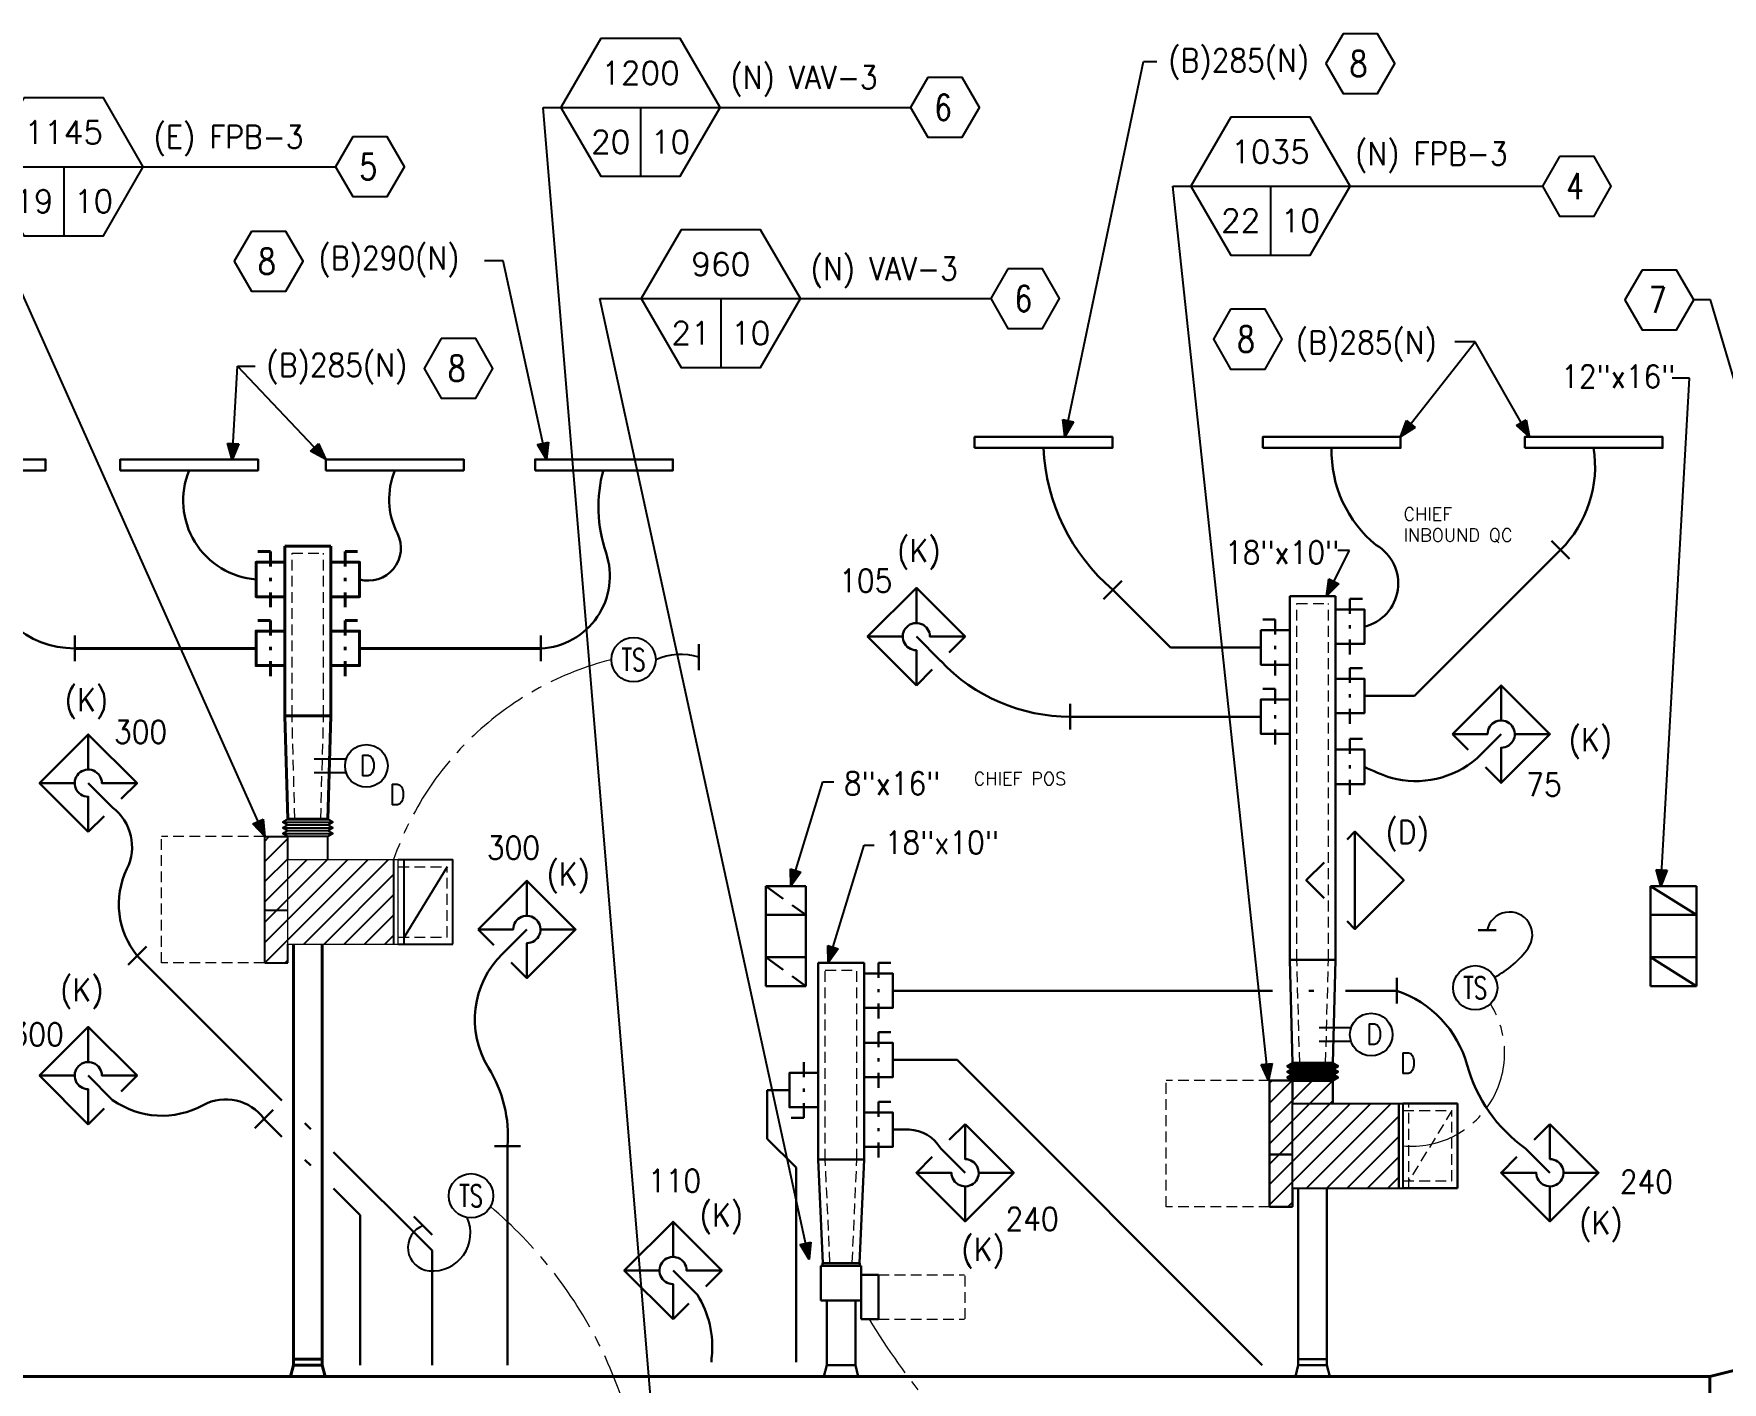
# Model space of a CAD drawing. Header units: inches. Extents: x 51 to 3278, y 66 to 1678.
# Drawn here: x 1097 to 1685, y 1208 to 1678 of the extents above; entities that cross this region are included whole.
import ezdxf
from ezdxf.enums import TextEntityAlignment as Align

# ---------------------------------------------------------------- set-up
doc = ezdxf.new("R2010")
doc.units = ezdxf.units.IN
doc.header["$LTSCALE"] = 30
doc.header["$MEASUREMENT"] = 0
for name, pattern in [('CENTER2', [1.125, 0.75, -0.125, 0.125, -0.125]), ('HIDDEN', [0.375, 0.25, -0.125]), ('HIDDEN2', [0.1875, 0.125, -0.0625])]:
    doc.linetypes.add(name, pattern=pattern)
for name, color, linetype, lineweight in [('E-FIRE-NEWW', 1, 'Continuous', 25), ('EQUIP', 4, 'Continuous', 25), ('FLEX', 4, 'Continuous', 25), ('LIN', 4, 'HIDDEN2', 18), ('m-devc-text', 71, 'Continuous', 25), ('M-HATCH', 32, 'Continuous', 25), ('M-HVAC-EXST-DUCT', 4, 'Continuous', 40), ('m-hvac-fpbs', 1, 'Continuous', 25), ('m-hvac-fpbs-exst', 5, 'Continuous', 18), ('M-HVAC-NEWW-DIFF', 6, 'Continuous', 30), ('M-HVAC-NEWW-DUCT', 1, 'Continuous', 30), ('M-HVAC-NEWW-STAT', 3, 'Continuous', 25), ('M-HVAC-NEWW-STAT-WIRE', 2, 'CENTER2', 20), ('M-TEXT', 71, 'Continuous', 25), ('ODUCT', 241, 'HIDDEN', 20)]:
    doc.layers.add(name, color=color, linetype=linetype, lineweight=lineweight)
doc.layers.add('ROOMNAMES', color=8, linetype='Continuous')
doc.styles.add('18STD', font='simplex.shx', dxfattribs={"height": 9})
doc.styles.add('A', font='SIMPLEX.shx', dxfattribs={"width": 0.9, "height": 8})
doc.styles.get("Standard").update_dxf_attribs({"font": 'simplex.shx'})
doc.dimstyles.get("Standard").update_dxf_attribs({"dimtxt": 0.18, "dimasz": 0.18, "dimexe": 0.18, "dimexo": 0.0625, "dimgap": 0.09, "dimtad": 0, "dimtih": 1, "dimtoh": 1, "dimdec": 4, "dimzin": 0, "dimdsep": 46, "dimtxsty": 'Standard', "dimcen": 0.09, "dimadec": 0, "dimazin": 0, "dimtfac": 1, "dimtdec": 4, "dimtofl": 0, "dimtmove": 0, "dimatfit": 3, "dimfxl": 1, "dimtolj": 1, "dimtzin": 0, "dimarcsym": 0})

# ---------------------------------------------------------------- blocks, each defined once
blk = doc.blocks.new('Hva-Dif06')
at = {"linetype": 'Continuous'}
blk.add_lwpolyline([(48, 3.82), (0, 3.82), (0, 0), (48, 0)], close=True, dxfattribs=at)
blk = doc.blocks.new('Hva-Duc08')
for p, q in [((0, 0), (0, 1)), ((0, 1), (1, 1)), ((1, 1), (1, 0)), ((1, 0), (0, 0))]:
    blk.add_line(p, q)
at = {"linetype": 'HIDDEN'}
blk.add_line((0, 0), (1, 1), dxfattribs=at)
blk = doc.blocks.new('AHJ')
for p, q in [((-6, 2), (0, 0)), ((-6, -2), (-6, 2)), ((0, 0), (-6, -2))]:
    blk.add_line(p, q)
blk.add_solid([(0, 0), (-6, 2), (-6, -2)])
blk = doc.blocks.new('Hva-Dif01')
for p, q in [((0, 24), (8.65, 15.35)), ((24, 16.22), (24, 24)), ((12, 12), (24, 12)), ((8.65, 8.65), (0, 0)), ((24, 0), (24, 7.78))]:
    blk.add_line(p, q)
blk.add_lwpolyline([(24, 0), (0, 0), (0, 24), (24, 24), (15.35, 15.35, 2.414214), (15.35, 8.65)], format="xyb", close=True)
blk = doc.blocks.new('Hva-Ftg02')
blk.add_line((-0.1011, 0.0521), (-0.1011, 0.0975))
at = {"linetype": 'Continuous'}
for p, q in [((-0.0469, 0.0521), (-0.1011, 0.0521)), ((0.0059, 0.0521), (-0.0059, 0.0521)), ((0.1011, 0.0521), (0.0469, 0.0521))]:
    blk.add_line(p, q, dxfattribs=at)
blk.add_lwpolyline([(0.0625, 0), (0.0625, 0.1042), (-0.0625, 0.1042), (-0.0625, 0)])
blk = doc.blocks.new('std-blk02')
blk.add_lwpolyline([(-0.0548, 0.1103), (-0.1173, 0.0021), (-0.0548, -0.1062), (0.0702, -0.1062), (0.1327, 0.0021), (0.0702, 0.1103)], close=True)
at = {"layer": 'M-TEXT', "width": 0.8}
blk.add_attdef('TYPE', text='', height=0.0938, dxfattribs=at).set_placement((0.0012, 0.0021), align=Align.MIDDLE)
blk = doc.blocks.new('Hva-Tst03')
at = {"ltscale": 0.35}
blk.add_circle((0, 0), 0.0804, dxfattribs=at)
at = {"layer": 'm-devc-text', "width": 0.7}
blk.add_attdef('TS', text='', height=0.0802, dxfattribs=at).set_placement((0, 0), align=Align.MIDDLE)
blk = doc.blocks.new('HVA-bkt2')
blk.add_line((0, 0.046875), (0, -0.046875))
blk = doc.blocks.new('Hva-Std03')
for p, q in [((-0.2887, 0), (0.2887, 0)), ((0, 0), (0, -0.25))]:
    blk.add_line(p, q)
blk.add_lwpolyline([(-0.1443, 0.25), (-0.2887, 0), (-0.1443, -0.25), (0.1443, -0.25), (0.2887, 0), (0.1443, 0.25)], close=True)
for p in [(0, 0.125), (-0.1083, -0.125), (0.1083, -0.125)]:
    blk.add_attdef('#', text='', height=0.0833).set_placement(p, align=Align.MIDDLE)

msp = doc.modelspace()

# ---------------------------------------------------------------- hatches: boundary and pattern name
at = {"layer": 'M-HATCH'}
h = msp.add_hatch(dxfattribs=at)
h.set_pattern_fill('ANSI31', color=256, scale=40, style=0)
h.set_pattern_definition([(45, (-9600, -1680), (-3.535534, 3.535534), [])])
edge = h.paths.add_edge_path()
edge.add_line((1177.28, 1354.46), (1185.28, 1354.46))
edge.add_line((1177.28, 1354.46), (1177.28, 1398.46))
edge.add_line((1185.28, 1354.46), (1185.28, 1360.96))
edge.add_line((1185.28, 1360.96), (1223.78, 1360.96))
edge.add_line((1222.28, 1360.96), (1222.28, 1390.46))
edge.add_line((1185.28, 1390.46), (1223.78, 1390.46))
edge.add_line((1185.28, 1390.46), (1185.28, 1398.46))
edge.add_line((1177.28, 1398.46), (1185.28, 1398.46))
h = msp.add_hatch(dxfattribs=at)
h.set_pattern_fill('ANSI31', color=256, scale=40, style=0)
h.set_pattern_definition([(45, (-10119.46, -1770.923), (-3.535534, 3.535534), [])])
edge = h.paths.add_edge_path()
edge.add_line((1527.2, 1269.53), (1535.2, 1269.53))
edge.add_line((1527.2, 1269.53), (1527.2, 1313.53))
edge.add_line((1535.2, 1269.53), (1535.2, 1276.03))
edge.add_line((1535.2, 1276.03), (1573.7, 1276.03))
edge.add_line((1572.2, 1276.03), (1572.2, 1305.53))
edge.add_line((1535.2, 1305.53), (1573.7, 1305.53))
edge.add_line((1549.2, 1305.53), (1549.2, 1313.53))
edge.add_line((1527.2, 1313.53), (1549.83, 1313.53))

# ---------------------------------------------------------------- linework, layer by layer
at = {"layer": 'E-FIRE-NEWW'}
for p, q in [((1205.68, 1425.44), (1194.5, 1425.44)), ((1205.68, 1420.62), (1194.5, 1420.62)), ((1555.64, 1331.89), (1544.45, 1331.89)), ((1555.64, 1327.07), (1544.45, 1327.07))]:
    msp.add_line(p, q, dxfattribs=at)
for centre in [(1212.66, 1423.03), (1562.62, 1329.48)]:
    msp.add_circle(centre, 7.43, dxfattribs=at)
at = {"layer": 'EQUIP'}
for p, q in [((1177.28, 1354.46), (1177.28, 1398.46)), ((1177.28, 1398.46), (1185.28, 1398.46)), ((1185.28, 1390.46), (1185.28, 1398.46)), ((1199.28, 1390.46), (1199.28, 1398.46)), ((1222.28, 1360.96), (1222.28, 1390.46)), ((1223.78, 1390.46), (1242.78, 1390.46)), ((1225.78, 1360.96), (1225.78, 1390.46)), ((1240.78, 1387.96), (1225.78, 1363.46)), ((1242.78, 1360.96), (1242.78, 1390.46)), ((1185.28, 1372.71), (1177.28, 1372.71)), ((1185.28, 1354.46), (1185.28, 1360.96)), ((1223.78, 1360.96), (1242.78, 1360.96)), ((1177.28, 1354.46), (1185.28, 1354.46))]:
    msp.add_line(p, q, dxfattribs=at)
at = {"layer": 'FLEX'}
for points in [[(1201.03, 1403.46), (1199.28, 1404.46), (1185.28, 1404.46), (1183.53, 1403.46), (1201.03, 1403.46), (1199.28, 1402.46), (1185.28, 1402.46), (1183.53, 1403.46)], [(1201.03, 1401.46), (1199.28, 1402.46), (1185.28, 1402.46), (1183.53, 1401.46), (1201.03, 1401.46), (1199.28, 1400.46), (1185.28, 1400.46), (1183.53, 1401.46)], [(1201.03, 1399.46), (1199.28, 1400.46), (1185.28, 1400.46), (1183.53, 1399.46), (1201.03, 1399.46), (1199.28, 1398.46), (1185.28, 1398.46), (1183.53, 1399.46)]]:
    msp.add_lwpolyline(points, dxfattribs=at)
at = {"layer": 'LIN'}
for p, q in [((1186.78, 1440.46), (1186.78, 1497.08)), ((1186.78, 1497.08), (1197.78, 1497.08)), ((1197.78, 1440.46), (1197.78, 1497.08)), ((1536.7, 1355.53), (1536.7, 1479.64)), ((1536.7, 1479.64), (1547.7, 1479.64)), ((1547.7, 1355.53), (1547.7, 1479.64)), ((1187.78, 1404.53), (1186.78, 1440.53)), ((1196.79, 1404.53), (1197.79, 1440.53)), ((1177.28, 1398.46), (1141.28, 1398.46)), ((1141.28, 1354.46), (1141.28, 1398.46)), ((1223.78, 1387.96), (1240.78, 1387.96)), ((1240.78, 1363.46), (1240.78, 1387.96)), ((1223.78, 1363.46), (1240.78, 1363.46)), ((1177.28, 1354.46), (1141.28, 1354.46)), ((1537.7, 1319.6), (1536.7, 1355.6)), ((1546.71, 1319.6), (1547.71, 1355.6)), ((1372.49, 1285.95), (1372.49, 1351.95)), ((1372.49, 1351.95), (1383.49, 1351.95)), ((1383.49, 1285.95), (1383.49, 1351.95)), ((1527.2, 1313.53), (1491.2, 1313.53)), ((1491.2, 1269.53), (1491.2, 1313.53)), ((1575.7, 1276.03), (1575.7, 1305.53)), ((1573.7, 1303.03), (1590.7, 1303.03)), ((1590.7, 1303.03), (1575.7, 1278.53)), ((1590.7, 1278.53), (1590.7, 1303.03)), ((1374.11, 1250.06), (1372.49, 1286.06)), ((1381.87, 1250.06), (1383.49, 1286.06)), ((1573.7, 1278.53), (1590.7, 1278.53)), ((1527.2, 1269.53), (1491.2, 1269.53)), ((1390.99, 1245.8), (1420.99, 1245.8)), ((1421.17, 1230.48), (1421.17, 1245.82)), ((1390.99, 1230.45), (1420.99, 1230.45))]:
    msp.add_line(p, q, dxfattribs=at)
at = {"layer": 'M-HVAC-EXST-DUCT'}
for p, q in [((1184.28, 1440.46), (1184.28, 1499.58)), ((1184.28, 1499.58), (1200.28, 1499.58)), ((1200.28, 1440.46), (1200.28, 1499.58)), ((1174.28, 1463.97), (1111.11, 1463.97)), ((1210.28, 1463.97), (1273.45, 1463.97)), ((1185.28, 1404.46), (1184.28, 1440.46)), ((1184.28, 1440.46), (1200.28, 1440.46)), ((1199.28, 1404.46), (1200.28, 1440.46)), ((1185.28, 1404.46), (1185.28, 1404.46)), ((1185.28, 1404.46), (1199.28, 1404.46)), ((1199.28, 1404.46), (1199.28, 1404.46)), ((1187.28, 1216.45), (1187.28, 1360.96)), ((1197.28, 1216.45), (1197.28, 1360.96)), ((1186.28, 1210.45), (1187.28, 1214.45)), ((1187.28, 1214.45), (1187.28, 1216.45)), ((1187.28, 1216.45), (1197.28, 1216.45)), ((1187.28, 1214.45), (1197.28, 1214.45)), ((1197.28, 1214.45), (1197.28, 1216.45)), ((1198.28, 1210.45), (1197.28, 1214.45)), ((1680.55, 1210.46), (1704.55, 1216.46)), ((838.67, 1210.45), (1175.42, 1210.45)), ((1175.42, 1210.45), (1680.55, 1210.45)), ((1186.28, 1210.45), (1198.28, 1210.45)), ((1680.55, 1210.45), (1680.55, 1178.45))]:
    msp.add_line(p, q, dxfattribs=at)
for points in [[(1550.95, 1318.53), (1549.2, 1319.53), (1535.2, 1319.53), (1533.45, 1318.53), (1550.95, 1318.53), (1549.2, 1317.53), (1535.2, 1317.53), (1533.45, 1318.53)], [(1550.95, 1316.53), (1549.2, 1317.53), (1535.2, 1317.53), (1533.45, 1316.53), (1550.95, 1316.53), (1549.2, 1315.53), (1535.2, 1315.53), (1533.45, 1316.53)], [(1550.95, 1314.53), (1549.2, 1315.53), (1535.2, 1315.53), (1533.45, 1314.53), (1550.95, 1314.53), (1549.2, 1313.53), (1535.2, 1313.53), (1533.45, 1314.53)]]:
    msp.add_lwpolyline(points, dxfattribs=at)
at = {"layer": 'm-hvac-fpbs'}
for p, q in [((1535.2, 1305.53), (1573.7, 1305.53)), ((1535.2, 1276.03), (1535.2, 1305.53)), ((1573.7, 1276.03), (1573.7, 1305.53)), ((1535.2, 1276.03), (1573.7, 1276.03))]:
    msp.add_line(p, q, dxfattribs=at)
at = {"layer": 'm-hvac-fpbs-exst'}
for p, q in [((1185.28, 1390.46), (1223.78, 1390.46)), ((1185.28, 1360.96), (1185.28, 1390.46)), ((1223.78, 1360.96), (1223.78, 1390.46)), ((1185.28, 1360.96), (1223.78, 1360.96))]:
    msp.add_line(p, q, dxfattribs=at)
at = {"layer": 'M-HVAC-NEWW-DIFF', "ltscale": 0.5}
for points in [[(1554.2, 1368.97), (1556.93, 1366.24), (1556.93, 1400.18), (1573.9, 1383.21), (1556.93, 1366.24), (1556.93, 1400.18), (1554.2, 1397.46)], [(1546.2, 1389.46), (1539.96, 1383.21), (1546.2, 1376.97)]]:
    msp.add_lwpolyline(points, dxfattribs=at)
at = {"layer": 'M-HVAC-NEWW-DUCT'}
for p, q in [((1577.65, 1447.42), (1628.52, 1498.28, 0)), ((1492.67, 1464.27), (1472.61, 1484.33, 0)), ((1534.2, 1355.53), (1534.2, 1482.14)), ((1534.2, 1482.14), (1550.2, 1482.14)), ((1550.2, 1355.53), (1550.2, 1482.14)), ((1524.2, 1464.27), (1492.67, 1464.27)), ((1560.2, 1447.42), (1577.65, 1447.42)), ((1524.2, 1440.18), (1457.77, 1440.18)), ((1351.75, 1381.14), (1365.75, 1381.14)), ((1351.75, 1371.14), (1351.75, 1381.14)), ((1365.75, 1381.14), (1365.75, 1371.14)), ((1351.75, 1371.14), (1351.75, 1356.4)), ((1365.75, 1371.14), (1351.75, 1371.14)), ((1365.75, 1371.14), (1365.75, 1356.4)), ((1659.83, 1371.14), (1659.83, 1356.4)), ((1675.83, 1371.14), (1675.83, 1356.4)), ((1183.28, 1306.6), (1132.91, 1356.97)), ((1351.75, 1356.4), (1365.75, 1356.4)), ((1351.75, 1346.4), (1351.75, 1356.4)), ((1365.75, 1356.4), (1365.75, 1346.4)), ((1369.99, 1285.95), (1369.99, 1354.45)), ((1369.99, 1354.45), (1385.99, 1354.45)), ((1385.99, 1285.95), (1385.99, 1354.45)), ((1535.2, 1319.53), (1534.2, 1355.53)), ((1534.2, 1355.53), (1550.2, 1355.53)), ((1549.2, 1319.53), (1550.2, 1355.53)), ((1365.75, 1346.4), (1351.75, 1346.4)), ((1395.99, 1344.78), (1528.23, 1344.78)), ((1540.87, 1344.78), (1542.65, 1344.78)), ((1553.68, 1344.78), (1571.51, 1344.78)), ((1395.99, 1320.67), (1418.44, 1320.67)), ((1524.66, 1214.45), (1418.44, 1320.67)), ((1527.2, 1269.53), (1527.2, 1313.53)), ((1527.2, 1313.53), (1535.2, 1313.53)), ((1535.2, 1305.53), (1535.2, 1313.53)), ((1549.2, 1305.53), (1549.2, 1313.53)), ((1359.99, 1310.17), (1352.29, 1310.17)), ((1352.29, 1310.17), (1352.29, 1293.19)), ((1572.2, 1276.03), (1572.2, 1305.53)), ((1573.7, 1305.53), (1592.7, 1305.53)), ((1592.7, 1276.03), (1592.7, 1305.53)), ((1183.28, 1293.86), (1177.05, 1300.1)), ((1193.28, 1296.6), (1191.28, 1298.6)), ((1395.99, 1296.4), (1401.69, 1296.4)), ((1235.57, 1254.31), (1201.28, 1288.6)), ((1261.83, 1214.45), (1261.83, 1290.66)), ((1362.31, 1283.18), (1352.29, 1293.19)), ((1535.2, 1287.78), (1527.2, 1287.78)), ((1193.28, 1283.86), (1191.28, 1285.86)), ((1362.31, 1215.45), (1362.31, 1283.18)), ((1369.99, 1285.95), (1385.99, 1285.95)), ((1371.62, 1249.95), (1369.99, 1285.95)), ((1384.37, 1249.95), (1385.99, 1285.95)), ((1535.2, 1269.53), (1535.2, 1276.03)), ((1537.2, 1216.45), (1537.2, 1276.03)), ((1547.2, 1216.45), (1547.2, 1276.03)), ((1573.7, 1276.03), (1592.7, 1276.03)), ((1210.47, 1266.67), (1201.28, 1275.86)), ((1210.47, 1214.45), (1210.47, 1266.67)), ((1527.2, 1269.53), (1535.2, 1269.53)), ((1235.57, 1214.45), (1235.57, 1254.31)), ((1370.99, 1236.95), (1370.99, 1248.95)), ((1370.99, 1248.95), (1371.49, 1248.95)), ((1371.49, 1248.95), (1371.49, 1249.95)), ((1371.49, 1249.95), (1384.49, 1249.95)), ((1371.49, 1248.95), (1384.49, 1248.95)), ((1371.62, 1249.95), (1384.37, 1249.95)), ((1371.62, 1249.95), (1371.62, 1249.95)), ((1384.37, 1249.95), (1384.37, 1249.95)), ((1384.49, 1248.95), (1384.49, 1249.95)), ((1384.49, 1248.95), (1384.99, 1248.95)), ((1384.99, 1230.45), (1384.99, 1248.95)), ((1384.99, 1236.95), (1384.99, 1248.95)), ((1384.99, 1245.8), (1390.99, 1245.8)), ((1390.99, 1230.45), (1390.99, 1245.8)), ((1370.99, 1236.95), (1384.99, 1236.95)), ((1372.99, 1214.45), (1372.99, 1236.95)), ((1382.99, 1214.45), (1382.99, 1236.95)), ((1384.99, 1230.45), (1390.99, 1230.45)), ((1371.99, 1210.45), (1372.99, 1214.45)), ((1372.99, 1214.45), (1382.99, 1214.45)), ((1383.99, 1210.45), (1382.99, 1214.45)), ((1536.2, 1210.45), (1537.2, 1214.45)), ((1537.2, 1214.45), (1537.2, 1216.45)), ((1537.2, 1216.45), (1547.2, 1216.45)), ((1537.2, 1214.45), (1547.2, 1214.45)), ((1547.2, 1214.45), (1547.2, 1216.45)), ((1548.2, 1210.45), (1547.2, 1214.45)), ((1371.99, 1210.45), (1383.99, 1210.45)), ((1536.2, 1210.45), (1548.2, 1210.45))]:
    msp.add_line(p, q, dxfattribs=at)
at = {"layer": 'M-HVAC-NEWW-DUCT', "linetype": 'HIDDEN'}
for p, q in [((1351.75, 1381.14), (1365.75, 1371.14)), ((1351.75, 1356.4), (1365.75, 1346.4))]:
    msp.add_line(p, q, dxfattribs=at)
at = {"layer": 'M-HVAC-NEWW-DUCT'}
for centre, radius, start, end in [((1517.82, 1537.01, 0), 69.42, 182.68524, 229.34845), ((1591.06, 1532.68), 42.28, 178.53999, 230.8207), ((1599.5, 1527.32, 0), 41.05, 315, 9.02673), ((1176.42, 1515.43), 27.54, 157.55653, 265.55313), ((1246.79, 1515.9), 26.18, 157.44563, 206.99954), ((1343.17, 1513.2), 49.68, 164.89933, 198.77216), ((1213.37, 1498.87), 11.32, 254.2043, 26.99954), ((1556.54, 1486.55), 15.47, 283.68241, 59.6862), ((1272.3, 1489.11), 25.17, 272.64505, 18.77216), ((1111.03, 1496.36), 32.39, 186.09533, 270.15665), ((1457.76, 1502.25), 62.07, 223.42774, 270), ((1577.98, 1450.68), 32.93, 255.20297, 310.47704), ((1603.47, 1513.88), 100.9, 244.6069, 250.36599), ((1113.73, 1394.81), 17.34, 333.90832, 52.37445), ((1154.45, 1374.86), 28, 153.90832, 219.7111), ((1282.36, 1334.75), 31.94, 134.23947, 211.81217), ((1559.32, 1308.73), 38.06, 15.47022, 71.31263), ((1217.02, 1294.22), 44.95, 355.45871, 31.81217), ((1647.01, 1333), 52.93, 195.47022, 234.56801), ((1141.5, 1331), 29.75, 234.70898, 298.78756), ((1163.72, 1290.56), 16.39, 35.56317, 118.78756), ((1401.2, 1283.06), 13.35, 30.69586, 87.90252), ((1299.34, 1220.9), 33.77, 354.06756, 32.11394), ((1356.32, 1214.98), 23.52, 174.06756, 178.84307)]:
    msp.add_arc(centre, radius, start, end, dxfattribs=at)
at = {"layer": 'M-HVAC-NEWW-STAT-WIRE'}
for centre, radius, start, end in [((1324.49, 1355), 108.31, 104.15379, 160.89298), ((1576.67, 1323.02), 32.37, 264.74116, 32.00963), ((1158.1, 1153.51), 151.76, 3.7469, 49.89624), ((1604.02, 1361.59), 252.95, 211.22927, 276.70855)]:
    msp.add_arc(centre, radius, start, end, dxfattribs=at)
at = {"layer": 'M-TEXT'}
for p, q in [((1335.87, 1652.34), (1402.14, 1652.34)), ((1134.99, 1631.67, 0), (1201.96, 1631.67, 0)), ((1555.23, 1624.89, 0), (1622.2, 1624.89, 0)), ((1363.81, 1585.75, 0), (1430.09, 1585.75, 0))]:
    msp.add_line(p, q, dxfattribs=at)
for centre, radius, start, end in [((1322.13, 1440.23), 21.62, 72.87106, 113.70508), ((1610.76, 1364.21), 7.95, 324.30216, 167.65555), ((1590.37, 1378.87), 33.06, 297.40453, 324.30216), ((1235.69, 1260.42), 13.24, 265.19995, 23.81925), ((1235.27, 1255.34), 8.14, 110.37443, 265.19995)]:
    msp.add_arc(centre, radius, start, end, dxfattribs=at)
at = {"layer": 'ODUCT'}
for p, q in [((1535.2, 1319.53), (1535.2, 1319.53)), ((1535.2, 1319.53), (1549.2, 1319.53)), ((1549.2, 1319.53), (1549.2, 1319.53))]:
    msp.add_line(p, q, dxfattribs=at)

# ---------------------------------------------------------------- block references
at = {"layer": 'M-HVAC-EXST-DUCT', "yscale": 96, "zscale": 96}
for p, xscale, rotation in [((1184.28, 1487.97), -96, 90), ((1200.28, 1487.97), 96, 270), ((1184.28, 1463.97), -96, 90), ((1200.28, 1463.97), 96, 270)]:
    msp.add_blockref('Hva-Ftg02', p, dxfattribs=dict(at, xscale=xscale, rotation=rotation))
at = {"layer": 'M-HVAC-NEWW-DIFF'}
for name, p, rotation in [('Hva-Dif06', (1472.48, 1537.58, 0), 180), ('Hva-Dif06', (1572.8, 1537.58, 0), 180), ('Hva-Dif06', (1664.04, 1537.58, 0), 180), ('Hva-Dif06', (1100.96, 1529.76, 0), 180), ('Hva-Dif06', (1174.97, 1529.76, 0), 180), ('Hva-Dif06', (1246.61, 1529.76, 0), 180), ('Hva-Dif06', (1319.43, 1529.76, 0), 180), ('Hva-Dif01', (1387.22, 1468.06, 0), 315.0000282512956), ('Hva-Dif01', (1607.84, 1451.09, 0), 225.0000282512956), ('Hva-Dif01', (1098.86, 1417.03), 315), ('Hva-Dif01', (1268.56, 1383.09), 225), ('Hva-Dif01', (1098.86, 1315.2), 315), ('Hva-Dif01', (1438.14, 1281.39), 134.9999999999999), ('Hva-Dif01', (1641.78, 1281.39, 0), 134.9999999999999), ('Hva-Dif01', (1302.49, 1247.34), 315)]:
    msp.add_blockref(name, p, dxfattribs=dict(at, rotation=rotation))
at = {"layer": 'M-HVAC-NEWW-DUCT'}
for name, p, xscale, yscale, zscale, rotation in [('HVA-bkt2', (1628.52, 1498.29, 0), 96, 96, 96, 225.0000019121197), ('HVA-bkt2', (1472.6, 1484.34, 0), 96, 96, 96, 315.0011848213521), ('Hva-Ftg02', (1550.2, 1471.51), 96, 96, 96, 270), ('Hva-Ftg02', (1534.2, 1464.27), -96, 96, 96, 90), ('HVA-bkt2', (1111.11, 1463.97), -96, 96, 96, 179.9999429908935), ('HVA-bkt2', (1273.46, 1463.97), 96, 96, 96, 180.0000570091065), ('HVA-bkt2', (1328.5, 1460.89), 96, 96, 96, 180.0000015296969), ('Hva-Ftg02', (1550.2, 1447.42), 96, 96, 96, 270), ('Hva-Ftg02', (1534.2, 1440.18), -96, 96, 96, 90), ('Hva-Ftg02', (1550.2, 1422.73), 96, 96, 96, 270), ('Hva-Duc08', (1659.83, 1381.14), 10, 16, 10, 270), ('HVA-bkt2', (1603, 1365.91), 67.19999999999999, 67.19999999999999, 67.19999999999999, 90), ('HVA-bkt2', (1132.9, 1356.98), 96, 96, 96, 315.0000104921326), ('Hva-Ftg02', (1385.99, 1344.78), 96, 96, 96, 270), ('Hva-Duc08', (1659.83, 1356.4), 10, 16, 10, 270), ('HVA-bkt2', (1571.52, 1344.78), 96, 96, 96, 180.0000015296969), ('Hva-Ftg02', (1385.99, 1320.67), 96, 96, 96, 270), ('Hva-Ftg02', (1369.99, 1310.17), 96, 96, 96, 90), ('Hva-Ftg02', (1385.99, 1296.4), 96, 96, 96, 270), ('HVA-bkt2', (1177.04, 1300.1), 96, 96, 96, 315.0000104921326), ('HVA-bkt2', (1261.83, 1290.67), 96, 96, 96, 270.0000022945455), ('HVA-bkt2', (1232.43, 1262.96), 96, 96, 96, 224.999945036516)]:
    msp.add_blockref(name, p, dxfattribs=dict(at, xscale=xscale, yscale=yscale, zscale=zscale, rotation=rotation))
at = {"layer": 'M-HVAC-NEWW-DUCT', "xscale": 96, "yscale": 96, "zscale": 96}
msp.add_blockref('HVA-bkt2', (1457.76, 1440.18), dxfattribs=at)
at = {"layer": 'M-HVAC-NEWW-STAT', "xscale": 96, "yscale": 96, "zscale": 96}
for p in [(1305.72, 1460.03), (1598.82, 1345.79), (1249.12, 1273.37)]:
    msp.add_blockref('Hva-Tst03', p, dxfattribs=at).add_auto_attribs({'TS': 'TS'})
at = {"layer": 'M-TEXT'}
ref = msp.add_blockref('Hva-Std03', (1308.15, 1652.34), dxfattribs=dict(at, xscale=96, yscale=96, zscale=96))
ref.add_attrib('#', '1200', dxfattribs={"layer": '0', "height": 8}).set_placement((1308.15, 1664.34), align=Align.MIDDLE)
ref.add_attrib('#', '20', dxfattribs={"layer": '0', "height": 8}).set_placement((1297.76, 1640.34), align=Align.MIDDLE)
ref.add_attrib('#', '10', dxfattribs={"layer": '0', "height": 8}).set_placement((1318.55, 1640.34), align=Align.MIDDLE)
at = {"layer": 'M-TEXT', "xscale": 96, "yscale": 96, "zscale": 96}
for p, values in [((1558.06, 1667.38, 0), {'TYPE': '8'}), ((1413.4, 1652.14), {'TYPE': '6'}), ((1213.21, 1631.47, 0), {'TYPE': '5'}), ((1633.45, 1624.69, 0), {'TYPE': '4'}), ((1177.88, 1598.55, 0), {'TYPE': '8'}), ((1441.35, 1585.55, 0), {'TYPE': '6'}), ((1662.22, 1585.1), {'TYPE': '7'}), ((1518.88, 1571.44, 0), {'TYPE': '8'}), ((1244.01, 1561.28, 0), {'TYPE': '8'})]:
    msp.add_blockref('std-blk02', p, dxfattribs=at).add_auto_attribs(values)
at = {"layer": 'M-TEXT'}
ref = msp.add_blockref('Hva-Std03', (1107.27, 1631.67, 0), dxfattribs=dict(at, xscale=96, yscale=96, zscale=96))
ref.add_attrib('#', '1145', dxfattribs={"layer": '0', "height": 8}).set_placement((1107.27, 1643.67, 0), align=Align.MIDDLE)
ref.add_attrib('#', '19', dxfattribs={"layer": '0', "height": 8}).set_placement((1096.88, 1619.67, 0), align=Align.MIDDLE)
ref.add_attrib('#', '10', dxfattribs={"layer": '0', "height": 8}).set_placement((1117.67, 1619.67, 0), align=Align.MIDDLE)
ref = msp.add_blockref('Hva-Std03', (1527.51, 1624.89, 0), dxfattribs=dict(at, xscale=96, yscale=96, zscale=96))
ref.add_attrib('#', '1035', dxfattribs={"layer": '0', "height": 8}).set_placement((1527.51, 1636.89, 0), align=Align.MIDDLE)
ref.add_attrib('#', '22', dxfattribs={"layer": '0', "height": 8}).set_placement((1517.12, 1612.89, 0), align=Align.MIDDLE)
ref.add_attrib('#', '10', dxfattribs={"layer": '0', "height": 8}).set_placement((1537.91, 1612.89, 0), align=Align.MIDDLE)
ref = msp.add_blockref('Hva-Std03', (1336.1, 1585.75, 0), dxfattribs=dict(at, xscale=96, yscale=96, zscale=96))
ref.add_attrib('#', '960', dxfattribs={"layer": '0', "height": 8}).set_placement((1336.1, 1597.75, 0), align=Align.MIDDLE)
ref.add_attrib('#', '21', dxfattribs={"layer": '0', "height": 8}).set_placement((1325.71, 1573.75, 0), align=Align.MIDDLE)
ref.add_attrib('#', '10', dxfattribs={"layer": '0', "height": 8}).set_placement((1346.49, 1573.75, 0), align=Align.MIDDLE)

# ---------------------------------------------------------------- texts
at = {"layer": 'M-TEXT', "style": 'A', "width": 0.9}
for s, height, p in [('(B)285(N)', 8, (1491.92, 1664.73, 0)), ('(N) VAV-3', 8, (1339.48, 1658.76)), ('(E) FPB-3', 8, (1138.6, 1638.09, 0)), ('(N) FPB-3', 8, (1557, 1632.24, 0)), ('(B)290(N)', 8, (1196.02, 1595.9, 0)), ('(N) VAV-3', 8, (1367.43, 1592.17, 0)), ('(B)285(N)', 8, (1536.37, 1566.48, 0)), ('(B)285(N)', 8, (1177.87, 1558.63, 0)), ('12"x16"', 8, (1628.73, 1554.64)), ('(K)', 8, (1397.52, 1494.05)), ('18"x10"', 8, (1511.67, 1493.38)), ('105', 8, (1377.33, 1483.57)), ('(K)', 8, (1107.64, 1442.08, 0)), ('300', 8, (1124.77, 1430.88, 0)), ('(K)', 8, (1631.4, 1428.23)), ('D', 7.2, (1210.23, 1419.58)), ('8"x16"', 8, (1378.96, 1412.98)), ('75', 8, (1616.59, 1412.56)), ('D', 7.2, (1220.49, 1409.54)), ('(D)', 8, (1567.6, 1396)), ('18"x10"', 8, (1393.17, 1392.38)), ('300', 8, (1254.64, 1390.53, 0)), ('(K)', 8, (1275.43, 1381.39, 0)), ('(K)', 8, (1106.05, 1341.08, 0)), ('300', 8, (1088.77, 1325.55, 0)), ('D', 7.2, (1560.73, 1326.04)), ('D', 7.2, (1572.47, 1316)), ('110', 8, (1310.73, 1274.6, 0)), ('240', 8, (1649.17, 1274.24, 0)), ('(K)', 8, (1328.76, 1262.69, 0)), ('240', 8, (1435.26, 1261.27)), ('(K)', 8, (1635.07, 1260.04, 0)), ('(K)', 8, (1419.89, 1250.77))]:
    msp.add_text(s, height=height, dxfattribs=at).set_placement(p)
at = {"layer": 'ROOMNAMES', "color": 7, "linetype": 'Continuous', "style": '18STD'}
for s, p in [('CHIEF', (1573.83, 1508.47, 0)), ('INBOUND QC', (1573.83, 1501.16, 0)), ('CHIEF POS', (1424.16, 1416.37, 0))]:
    msp.add_text(s, height=4.5, dxfattribs=at).set_placement(p)

# ---------------------------------------------------------------- leaders
at = {"layer": 'M-TEXT'}
for points in [[(1455.89, 1537.58, 0), (1483.26, 1668.34, 0), (1487.97, 1668.34, 0)], [(1315, 1163.43), (1274.22, 1652.34), (1280.44, 1652.34)], [(1177.28, 1398.46, 0), (1073.06, 1631.67, 0), (1079.56, 1631.67, 0)], [(1526.84, 1313.53, 0), (1493.53, 1624.89, 0), (1499.8, 1624.89, 0)], [(1275.41, 1529.72, 0), (1260.36, 1598.91, 0), (1253.8, 1598.91, 0)], [(1366.83, 1251.13, 0), (1294.03, 1585.75, 0), (1308.39, 1585.75, 0)], [(1722.92, 1442.66), (1680.75, 1585.29), (1674.97, 1585.29)], [(1572.8, 1537.58, 0), (1598.83, 1570.75, 0), (1591.69, 1570.75, 0)], [(1617.73, 1537.55, 0), (1598.83, 1570.75, 0), (1591.69, 1570.75, 0)], [(1165.95, 1529.61, 0), (1167.84, 1562.24, 0), (1173.92, 1562.24, 0)], [(1198.61, 1529.76, 0), (1167.84, 1562.24, 0), (1173.92, 1562.24, 0)], [(1663.44, 1381.14), (1673.48, 1558.1), (1667.36, 1558.1)], [(1547, 1482.14), (1555, 1498), (1551, 1498)], [(1360.49, 1381.14), (1371.67, 1417.45), (1375.42, 1417.45)], [(1373.5, 1354.45), (1386, 1395.5), (1389.5, 1395.5)]]:
    msp.add_leader(points, dimstyle='Standard', override={"dimscale": 96, "dimasz": 0.01, "dimldrblk": 'AHJ'}, dxfattribs=at)

doc.saveas('drawing.dxf')
